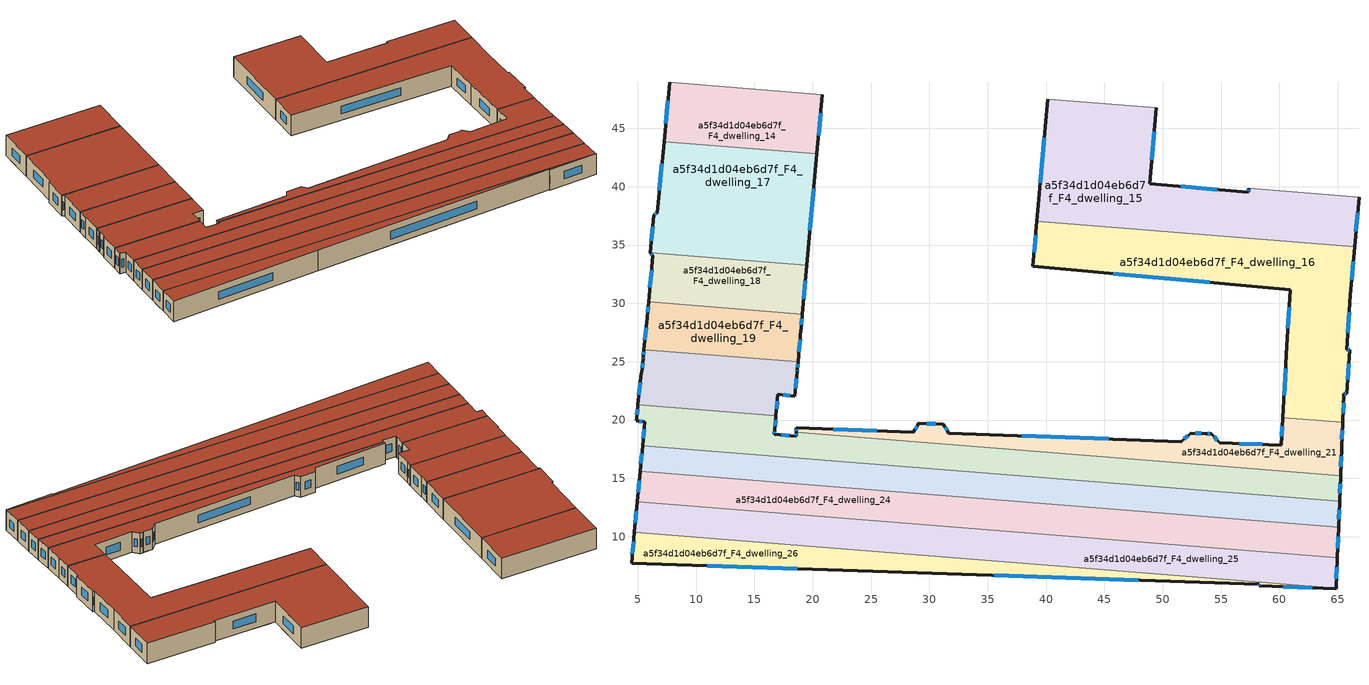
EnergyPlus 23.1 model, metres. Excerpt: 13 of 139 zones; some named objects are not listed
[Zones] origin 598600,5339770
a5f34d1d04eb6d7f_F4_dwelling_14
 floor to a5f34d1d04eb6d7f_F3_dwelling_7 (EU_floor_Construction): 20.63,45.7 20.37,42.81 7.26,43.86 7.54,46.75 z12
 floor to a5f34d1d04eb6d7f_F3_dwelling_6 (EU_floor_Construction): 20.83,47.9 20.63,45.7 7.54,46.75 7.75,48.94 z12
 wall outside (EU_wall_Construction): 7.75,48.94 7.26,43.86 / 20.37,42.81 20.83,47.9 z12:15
 wall to a5f34d1d04eb6d7f_F4_dwelling_13 (EU_wall_Construction): 20.83,47.9 7.75,48.94 z12:15
 wall to a5f34d1d04eb6d7f_F4_dwelling_17 (EU_wall_Construction): 7.26,43.86 20.37,42.81 z12:15
 window (EU_Window_Construction): 7.6,47.35 7.41,45.45 / 20.51,44.4 20.69,46.3 z12.94:14.06
 roof outside (EU_roof_Construction): 20.37,42.81 20.83,47.9 7.75,48.94 7.26,43.86 z15
a5f34d1d04eb6d7f_F4_dwelling_15
 floor to a5f34d1d04eb6d7f_F3_dwelling_22 (EU_floor_Construction): 66.67,37.35 66.44,34.86 39.21,37.04 39.86,44.26 49.17,43.52 48.89,40.25 49.64,40.19 50.03,40.15 53.22,39.88 53.1,38.43 z12
 floor to a5f34d1d04eb6d7f_F3_dwelling_21 (EU_floor_Construction): 66.82,39.09 66.67,37.35 53.78,38.38 53.48,38.4 53.46,38.41 53.1,38.43 53.22,39.88 57.34,39.53 57.37,39.85 z12
 floor to a5f34d1d04eb6d7f_F3_dwelling_19 (EU_floor_Construction): 49.44,46.74 49.17,43.52 39.86,44.26 40.15,47.49 z12
 wall outside (EU_wall_Construction): 57.36,39.85 57.34,39.53 48.89,40.25 49.44,46.74 / 66.44,34.86 66.82,39.09 / 40.15,47.49 39.21,37.04 z12:15
 wall to a5f34d1d04eb6d7f_F4_dwelling_12 (EU_wall_Construction): 49.44,46.74 40.15,47.49 / 66.82,39.09 57.36,39.85 z12:15
 wall to a5f34d1d04eb6d7f_F4_dwelling_16 (EU_wall_Construction): 39.21,37.04 66.44,34.86 z12:15
 window (EU_Window_Construction): 49.06,42.29 49.27,44.71 / 54.69,39.75 51.54,40.02 / 57.36,39.75 57.35,39.63 / 66.56,36.19 66.71,37.76 / 39.86,44.21 39.51,40.32 z12.94:14.06
 roof outside (EU_roof_Construction): 66.44,34.86 66.82,39.09 57.36,39.85 57.34,39.53 48.89,40.25 49.44,46.74 40.15,47.49 39.21,37.04 z15
a5f34d1d04eb6d7f_F4_dwelling_16
 floor to a5f34d1d04eb6d7f_F3_dwelling_23 (EU_floor_Construction): 66.42,34.63 66.07,30.71 65.77,26.03 66.01,26.01 66,25.81 60.64,26.23 60.65,26.33 60.93,31.17 38.86,33.16 39.19,36.81 z12
 floor to a5f34d1d04eb6d7f_F3_dwelling_22 (EU_floor_Construction): 66.44,34.86 66.42,34.63 39.19,36.81 39.21,37.04 z12
 floor to a5f34d1d04eb6d7f_F3_dwelling_24 (EU_floor_Construction): 66,25.81 65.79,22.26 65.54,22.26 65.43,19.8 60.3,20.21 60.64,26.23 z12
 wall outside (EU_wall_Construction): 39.21,37.04 38.86,33.16 60.93,31.17 60.65,26.33 60.3,20.21 / 65.43,19.8 65.54,22.26 65.79,22.26 66.01,26.01 65.77,26.03 66.07,30.71 66.44,34.86 z12:15
 wall to a5f34d1d04eb6d7f_F4_dwelling_21 (EU_wall_Construction): 60.3,20.21 65.43,19.8 z12:15
 window (EU_Window_Construction): 60.84,29.65 60.74,27.85 / 45.78,32.54 54.01,31.79 / 39.1,35.83 38.97,34.38 / 66.19,32.01 66.33,33.56 / 65.87,27.5 65.98,29.24 / 65.94,26.02 65.85,26.02 / 65.86,23.43 65.94,24.83 / 65.62,22.26 65.71,22.26 / 65.46,20.57 65.5,21.49 / 60.54,24.41 60.41,22.13 z12.94:14.06
 roof outside (EU_roof_Construction): 65.43,19.8 65.54,22.26 65.79,22.26 66.01,26.01 65.77,26.03 66.07,30.71 66.44,34.86 39.21,37.04 38.86,33.16 60.93,31.17 60.65,26.33 60.3,20.21 z15
a5f34d1d04eb6d7f_F4_dwelling_17
 floor to a5f34d1d04eb6d7f_F3_dwelling_8 (EU_floor_Construction): 19.93,37.99 19.5,33.25 6.07,34.33 6.06,34.34 6.37,37.57 6.68,37.78 6.8,39.04 z12
 floor to a5f34d1d04eb6d7f_F3_dwelling_7 (EU_floor_Construction): 20.37,42.81 19.93,37.99 6.8,39.04 7.26,43.86 z12
 wall outside (EU_wall_Construction): 7.26,43.86 6.68,37.78 6.37,37.57 6.06,34.34 6.07,34.33 / 19.5,33.25 20.37,42.81 z12:15
 wall to a5f34d1d04eb6d7f_F4_dwelling_18 (EU_wall_Construction): 6.07,34.33 19.5,33.25 z12:15
 window (EU_Window_Construction): 6.27,36.55 6.16,35.35 / 6.58,37.71 6.47,37.63 / 7.08,41.95 6.86,39.69 / 19.77,36.25 20.09,39.81 z12.94:14.06
 roof outside (EU_roof_Construction): 19.5,33.25 20.37,42.81 7.26,43.86 6.68,37.78 6.37,37.57 6.06,34.34 6.07,34.33 z15
a5f34d1d04eb6d7f_F4_dwelling_18
 floor to a5f34d1d04eb6d7f_F3_dwelling_9 (EU_floor_Construction): 19.23,30.37 19.12,29.07 5.93,30.13 6.06,31.43 z12
 floor to a5f34d1d04eb6d7f_F3_dwelling_8 (EU_floor_Construction): 19.5,33.25 19.23,30.37 6.06,31.43 6.31,34.07 6.07,34.33 z12
 wall outside (EU_wall_Construction): 6.07,34.33 6.31,34.07 5.93,30.13 / 19.12,29.07 19.5,33.25 z12:15
 wall to a5f34d1d04eb6d7f_F4_dwelling_19 (EU_wall_Construction): 5.93,30.13 19.12,29.07 z12:15
 window (EU_Window_Construction): 6.15,34.25 6.23,34.15 / 19.24,30.38 19.38,31.94 / 6.19,32.84 6.05,31.36 z12.94:14.06
 roof outside (EU_roof_Construction): 19.12,29.07 19.5,33.25 6.07,34.33 6.31,34.07 5.93,30.13 z15
a5f34d1d04eb6d7f_F4_dwelling_19
 floor to a5f34d1d04eb6d7f_F3_dwelling_9 (EU_floor_Construction): 19.12,29.07 19,27.76 18.99,27.73 18.74,24.98 5.54,26.04 5.8,28.79 5.81,28.83 5.93,30.13 z12
 wall outside (EU_wall_Construction): 5.93,30.13 5.81,28.83 5.8,28.79 5.54,26.04 / 18.74,24.98 18.99,27.73 19,27.78 19.12,29.07 z12:15
 wall to a5f34d1d04eb6d7f_F4_dwelling_20 (EU_wall_Construction): 5.54,26.04 18.74,24.98 z12:15
 window (EU_Window_Construction): 5.89,29.72 5.85,29.24 / 19.04,28.18 19.08,28.67 / 18.82,25.84 18.92,26.87 / 5.72,27.92 5.62,26.9 z12.94:14.06
 roof outside (EU_roof_Construction): 18.74,24.98 18.99,27.73 19,27.78 19.12,29.07 5.93,30.13 5.81,28.83 5.8,28.79 5.54,26.04 z15
a5f34d1d04eb6d7f_F4_dwelling_20
 floor to a5f34d1d04eb6d7f_F3_dwelling_10 (EU_floor_Construction): 18.43,22.72 18.54,22.71 18.48,22.05 18.37,22.07 18.31,22.07 18.21,22.08 17.03,22.19 16.85,20.38 5.02,21.32 5.26,23.77 z12
 floor to a5f34d1d04eb6d7f_F3_dwelling_9 (EU_floor_Construction): 18.74,24.98 18.68,24.33 18.67,24.18 18.54,22.71 5.26,23.77 5.29,24.07 5.36,24.1 5.47,25.24 5.48,25.39 5.54,26.04 z12
 wall outside (EU_wall_Construction): 5.54,26.04 5.48,25.39 5.47,25.24 5.36,24.1 5.29,24.07 5.02,21.32 / 16.85,20.38 17.03,22.19 18.48,22.05 18.67,24.18 18.68,24.33 18.74,24.98 z12:15
 wall to a5f34d1d04eb6d7f_F4_dwelling_22 (EU_wall_Construction): 5.02,21.32 16.85,20.38 z12:15
 window (EU_Window_Construction): 5.43,24.88 5.39,24.46 / 5.48,25.34 5.47,25.29 / 5.52,25.83 5.5,25.59 / 18.7,24.53 18.72,24.78 / 18.67,24.23 18.68,24.28 / 18.54,22.72 18.61,23.52 / 17.48,22.15 18.02,22.1 / 16.91,20.95 16.97,21.62 / 5.21,23.21 5.11,22.19 z12.94:14.06
 roof outside (EU_roof_Construction): 18.48,22.05 18.67,24.18 18.68,24.33 18.74,24.98 5.54,26.04 5.48,25.39 5.47,25.24 5.36,24.1 5.29,24.07 5.02,21.32 16.85,20.38 17.03,22.19 z15
a5f34d1d04eb6d7f_F4_dwelling_21
 floor to a5f34d1d04eb6d7f_F3_dwelling_24 (EU_floor_Construction): 65.43,19.8 65.34,17.66 65.24,15.21 49.79,16.45 52.39,18.88 54.19,18.82 54.21,18.79 54.89,18.04 60.17,17.85 60.3,20.21 z12
 floor to a5f34d1d04eb6d7f_F3_dwelling_11 (EU_floor_Construction): 35.51,18.73 35.42,17.6 18.59,18.95 18.6,19.34 28.64,18.97 29.11,19.71 31.21,19.64 31.67,18.86 z12
 floor to a5f34d1d04eb6d7f_F3_dwelling_25 (EU_floor_Construction): 51.61,18.15 49.79,16.45 35.42,17.6 35.51,18.73 z12
 wall outside (EU_wall_Construction): 60.3,20.21 60.17,17.85 54.89,18.04 54.21,18.79 54.19,18.82 53.74,18.83 53.7,18.83 52.39,18.88 51.61,18.15 31.67,18.86 31.21,19.64 29.11,19.71 28.64,18.97 18.6,19.34 18.59,18.95 / 65.24,15.21 65.34,17.66 65.43,19.8 z12:15
 wall to a5f34d1d04eb6d7f_F4_dwelling_22 (EU_wall_Construction): 18.59,18.95 65.24,15.21 z12:15
 window (EU_Window_Construction): 28.96,19.48 28.79,19.2 / 30.55,19.66 29.76,19.69 / 31.53,19.11 31.35,19.39 / 45.36,18.37 37.92,18.64 / 52.14,18.65 51.85,18.38 / 53.29,18.85 52.8,18.86 / 54.05,18.82 53.88,18.83 / 54.68,18.27 54.42,18.55 / 58.51,17.91 56.55,17.98 / 60.26,19.47 60.21,18.59 / 65.37,18.33 65.4,19.13 / 65.27,15.98 65.31,16.89 / 18.6,19.22 18.59,19.07 / 25.49,19.09 21.75,19.22 z12.94:14.06
 roof outside (EU_roof_Construction): 65.24,15.21 65.34,17.66 65.43,19.8 60.3,20.21 60.17,17.85 54.89,18.04 54.21,18.79 54.19,18.82 53.74,18.83 53.7,18.83 52.39,18.88 51.61,18.15 31.67,18.86 31.21,19.64 29.11,19.71 28.64,18.97 18.6,19.34 18.59,18.95 z15
a5f34d1d04eb6d7f_F4_dwelling_22
 floor to a5f34d1d04eb6d7f_F3_dwelling_10 (EU_floor_Construction): 16.85,20.38 16.7,18.78 17.33,18.73 17.75,18.68 17.65,17.61 5.5,18.58 5.62,19.83 4.89,19.95 5.02,21.32 z12
 floor to a5f34d1d04eb6d7f_F3_dwelling_25 (EU_floor_Construction): 65.24,15.11 65.15,13.02 35.25,15.41 35.42,17.6 49.79,16.45 49.69,16.36 z12
 floor to a5f34d1d04eb6d7f_F3_dwelling_24 (EU_floor_Construction): 65.24,15.21 65.24,15.11 49.69,16.36 49.79,16.45 z12
 floor to a5f34d1d04eb6d7f_F3_dwelling_11 (EU_floor_Construction): 35.42,17.6 35.25,15.41 5.43,17.8 5.5,18.58 17.65,17.61 17.75,18.68 17.83,18.68 18.58,18.61 18.59,18.95 z12
 wall outside (EU_wall_Construction): 18.59,18.95 18.58,18.61 16.7,18.78 16.73,19.1 16.85,20.38 / 65.16,13.02 65.24,15.21 / 5.02,21.32 4.9,20.04 4.89,19.95 5.62,19.83 5.43,17.8 z12:15
 wall to a5f34d1d04eb6d7f_F4_dwelling_23 (EU_wall_Construction): 5.43,17.8 65.16,13.02 z12:15
 window (EU_Window_Construction): 18.59,18.84 18.58,18.71 / 65.18,13.71 65.21,14.52 / 5.56,19.2 5.49,18.44 / 5.12,19.91 5.39,19.87 / 4.99,20.92 4.94,20.45 / 16.77,19.5 16.82,19.98 / 16.71,18.88 16.72,19 / 17.99,18.66 17.29,18.73 z12.94:14.06
 roof outside (EU_roof_Construction): 65.16,13.02 65.24,15.21 18.59,18.95 18.58,18.61 16.7,18.78 16.73,19.1 16.85,20.38 5.02,21.32 4.9,20.04 4.89,19.95 5.62,19.83 5.43,17.8 z15
a5f34d1d04eb6d7f_F4_dwelling_23
 floor to a5f34d1d04eb6d7f_F3_dwelling_11 (EU_floor_Construction): 35.25,15.41 35.1,13.59 5.26,15.98 5.43,17.8 z12
 floor to a5f34d1d04eb6d7f_F3_dwelling_26 (EU_floor_Construction): 65.1,11.71 65.07,10.82 35.07,13.22 35.14,14.11 z12
 floor to a5f34d1d04eb6d7f_F3_dwelling_25 (EU_floor_Construction): 65.15,13.02 65.1,11.71 35.14,14.11 35.25,15.41 z12
 floor to a5f34d1d04eb6d7f_F3_dwelling_12 (EU_floor_Construction): 35.1,13.6 35.07,13.22 5.22,15.61 5.26,15.98 z12
 wall outside (EU_wall_Construction): 65.07,10.82 65.16,13.02 / 5.43,17.8 5.22,15.61 z12:15
 wall to a5f34d1d04eb6d7f_F4_dwelling_24 (EU_wall_Construction): 5.22,15.61 65.07,10.82 z12:15
 window (EU_Window_Construction): 65.1,11.51 65.13,12.33 / 5.36,17.11 5.28,16.3 z12.94:14.06
 roof outside (EU_roof_Construction): 65.07,10.82 65.16,13.02 5.43,17.8 5.22,15.61 z15
a5f34d1d04eb6d7f_F4_dwelling_24
 floor to a5f34d1d04eb6d7f_F3_dwelling_12 (EU_floor_Construction): 35.07,13.22 34.86,10.61 4.97,13 5.22,15.61 z12
 floor to a5f34d1d04eb6d7f_F3_dwelling_27 (EU_floor_Construction): 64.97,8.33 64.97,8.2 34.86,10.61 34.87,10.74 z12
 floor to a5f34d1d04eb6d7f_F3_dwelling_26 (EU_floor_Construction): 65.07,10.82 64.97,8.33 34.87,10.74 35.07,13.22 z12
 wall outside (EU_wall_Construction): 64.97,8.2 65.07,10.82 / 5.22,15.61 4.97,13 z12:15
 wall to a5f34d1d04eb6d7f_F4_dwelling_25 (EU_wall_Construction): 4.97,13 64.97,8.2 z12:15
 window (EU_Window_Construction): 65,9.02 65.04,10 / 5.14,14.79 5.05,13.82 z12.94:14.06
 roof outside (EU_roof_Construction): 64.97,8.2 65.07,10.82 5.22,15.61 4.97,13 z15
a5f34d1d04eb6d7f_F4_dwelling_25
 floor to a5f34d1d04eb6d7f_F3_dwelling_27 (EU_floor_Construction): 64.97,8.2 64.86,5.57 34.65,7.99 34.86,10.61 z12
 floor to a5f34d1d04eb6d7f_F3_dwelling_13 (EU_floor_Construction): 34.77,9.41 34.65,7.99 4.72,10.38 4.86,11.8 z12
 floor to a5f34d1d04eb6d7f_F3_dwelling_12 (EU_floor_Construction): 34.86,10.61 34.77,9.41 4.86,11.8 4.97,13 z12
 wall outside (EU_wall_Construction): 64.86,5.57 64.97,8.2 / 4.97,13 4.72,10.38 z12:15
 wall to a5f34d1d04eb6d7f_F4_dwelling_26 (EU_wall_Construction): 4.72,10.38 64.86,5.57 z12:15
 window (EU_Window_Construction): 64.9,6.39 64.93,7.38 / 4.89,12.18 4.8,11.2 z12.94:14.06
 roof outside (EU_roof_Construction): 64.86,5.57 64.97,8.2 4.97,13 4.72,10.38 z15
a5f34d1d04eb6d7f_F4_dwelling_26
 floor to a5f34d1d04eb6d7f_F3_dwelling_13 (EU_floor_Construction): 34.65,7.99 34.55,6.73 25.16,7.05 4.47,7.71 4.72,10.38 z12
 floor to a5f34d1d04eb6d7f_F3_dwelling_27 (EU_floor_Construction): 64.86,5.57 64.86,5.54 58.29,5.79 58.29,5.91 34.55,6.73 34.65,7.99 z12
 wall outside (EU_wall_Construction): 4.72,10.38 4.47,7.71 25.16,7.05 58.29,5.91 58.29,5.79 64.86,5.54 64.86,5.57 z12:15
 window (EU_Window_Construction): 35.54,6.69 47.91,6.27 / 10.96,7.5 18.67,7.26 / 4.64,9.55 4.55,8.55 / 60.35,5.71 62.8,5.62 / 58.29,5.87 58.29,5.83 z12.94:14.06
 roof outside (EU_roof_Construction): 64.86,5.54 64.86,5.57 4.72,10.38 4.47,7.71 25.16,7.05 58.29,5.91 58.29,5.79 z15
[Building]
EU S2 Campaign: North Axis=0; Terrain=City; Solar Distribution=FullExterior
[Site:Location]
Vienna: Latitude=48; Longitude=16.5; Time Zone=1; Elevation=183
[SizingPeriod:WeatherFileDays]
AnnualSizingPeriod: Begin Month=1; Begin Day of Month=1; End Month=12; End Day of Month=31; Day of Week for Start Day=Monday; Use Weather File Daylight Saving Period=No; Use Weather File Rain and Snow Indicators=No
[MATERIAL]
EU_InternalMass_Material: Roughness=MediumRough; Thickness=0.1; Conductivity=1; Density=1800; Specific Heat=900; Thermal Absorptance=0.9; Solar Absorptance=0.7; Visible Absorptance=0.7
[MATERIAL:NOMASS] Roughness=MediumRough; Thermal Absorptance=0.9; Solar Absorptance=0.7; Visible Absorptance=0.7
Name | Thermal Resistance
EU_wall_NoMass | 0.914258
EU_roof_NoMass | 0.954009
EU_floor_NoMass | 1.09711
[WINDOWMATERIAL:SIMPLEGLAZINGSYSTEM]
EU_Window_SimpleGlazing: UFactor=2.09642; Solar Heat Gain Coefficient=0.65; Visible Transmittance=0.65
[CONSTRUCTION]
EU_wall_Construction: EU_wall_NoMass
EU_roof_Construction: EU_roof_NoMass
EU_floor_Construction: EU_floor_NoMass
EU_Window_Construction: EU_Window_SimpleGlazing
EU_InternalMass_Construction: EU_InternalMass_Material
[ZONE] Type=1; Multiplier=1; Ceiling Height=autocalculate; Floor Area=autocalculate; Part of Total Floor Area=Yes
Name | Volume
a5f34d1d04eb6d7f_F4_dwelling_14 | 201.327
a5f34d1d04eb6d7f_F4_dwelling_15 | 515.076
a5f34d1d04eb6d7f_F4_dwelling_16 | 502.206
a5f34d1d04eb6d7f_F4_dwelling_17 | 382.117
a5f34d1d04eb6d7f_F4_dwelling_18 | 166.378
a5f34d1d04eb6d7f_F4_dwelling_19 | 163.285
a5f34d1d04eb6d7f_F4_dwelling_20 | 180.97
a5f34d1d04eb6d7f_F4_dwelling_21 | 245.208
a5f34d1d04eb6d7f_F4_dwelling_22 | 438.788
a5f34d1d04eb6d7f_F4_dwelling_23 | 395.183
a5f34d1d04eb6d7f_F4_dwelling_24 | 472.236
a5f34d1d04eb6d7f_F4_dwelling_25 | 475.837
a5f34d1d04eb6d7f_F4_dwelling_26 | 231.865
[INTERNALMASS] Construction=EU_InternalMass_Construction
Name | Zone or ZoneList | Surface Area
a5f34d1d04eb6d7f_F4_dwelling_14_EU_InternalMass | a5f34d1d04eb6d7f_F4_dwelling_14 | 67.1098
a5f34d1d04eb6d7f_F4_dwelling_15_EU_InternalMass | a5f34d1d04eb6d7f_F4_dwelling_15 | 171.679
a5f34d1d04eb6d7f_F4_dwelling_16_EU_InternalMass | a5f34d1d04eb6d7f_F4_dwelling_16 | 167.424
a5f34d1d04eb6d7f_F4_dwelling_17_EU_InternalMass | a5f34d1d04eb6d7f_F4_dwelling_17 | 127.374
a5f34d1d04eb6d7f_F4_dwelling_18_EU_InternalMass | a5f34d1d04eb6d7f_F4_dwelling_18 | 55.459
a5f34d1d04eb6d7f_F4_dwelling_19_EU_InternalMass | a5f34d1d04eb6d7f_F4_dwelling_19 | 54.425
a5f34d1d04eb6d7f_F4_dwelling_20_EU_InternalMass | a5f34d1d04eb6d7f_F4_dwelling_20 | 60.325
a5f34d1d04eb6d7f_F4_dwelling_21_EU_InternalMass | a5f34d1d04eb6d7f_F4_dwelling_21 | 81.7361
a5f34d1d04eb6d7f_F4_dwelling_22_EU_InternalMass | a5f34d1d04eb6d7f_F4_dwelling_22 | 146.266
a5f34d1d04eb6d7f_F4_dwelling_23_EU_InternalMass | a5f34d1d04eb6d7f_F4_dwelling_23 | 131.728
a5f34d1d04eb6d7f_F4_dwelling_24_EU_InternalMass | a5f34d1d04eb6d7f_F4_dwelling_24 | 157.412
a5f34d1d04eb6d7f_F4_dwelling_25_EU_InternalMass | a5f34d1d04eb6d7f_F4_dwelling_25 | 158.612
a5f34d1d04eb6d7f_F4_dwelling_26_EU_InternalMass | a5f34d1d04eb6d7f_F4_dwelling_26 | 77.2882
[OTHEREQUIPMENT] Fuel Type=Electricity; Design Level Calculation Method=Watts/Area; Power per Zone Floor Area=1; Fraction Latent=0; Fraction Radiant=0; Fraction Lost=0; Carbon Dioxide Generation Rate=0; EndUse Subcategory=EU_Step8_InternalGains
Name | Zone or ZoneList or Space or SpaceList | Schedule
EU_Step8_InternalGain_a5f34d1d04eb6d7f_F4_dwelling_14_f000 | a5f34d1d04eb6d7f_F4_dwelling_14 | EU_Step8_GainSchedule_a5f34d1d04eb6d7f_F4_dwelling_14_f000
EU_Step8_InternalGain_a5f34d1d04eb6d7f_F4_dwelling_15_f000 | a5f34d1d04eb6d7f_F4_dwelling_15 | EU_Step8_GainSchedule_a5f34d1d04eb6d7f_F4_dwelling_15_f000
EU_Step8_InternalGain_a5f34d1d04eb6d7f_F4_dwelling_16_f000 | a5f34d1d04eb6d7f_F4_dwelling_16 | EU_Step8_GainSchedule_a5f34d1d04eb6d7f_F4_dwelling_16_f000
EU_Step8_InternalGain_a5f34d1d04eb6d7f_F4_dwelling_17_f000 | a5f34d1d04eb6d7f_F4_dwelling_17 | EU_Step8_GainSchedule_a5f34d1d04eb6d7f_F4_dwelling_17_f000
EU_Step8_InternalGain_a5f34d1d04eb6d7f_F4_dwelling_18_f000 | a5f34d1d04eb6d7f_F4_dwelling_18 | EU_Step8_GainSchedule_a5f34d1d04eb6d7f_F4_dwelling_18_f000
EU_Step8_InternalGain_a5f34d1d04eb6d7f_F4_dwelling_19_f000 | a5f34d1d04eb6d7f_F4_dwelling_19 | EU_Step8_GainSchedule_a5f34d1d04eb6d7f_F4_dwelling_19_f000
EU_Step8_InternalGain_a5f34d1d04eb6d7f_F4_dwelling_20_f000 | a5f34d1d04eb6d7f_F4_dwelling_20 | EU_Step8_GainSchedule_a5f34d1d04eb6d7f_F4_dwelling_20_f000
EU_Step8_InternalGain_a5f34d1d04eb6d7f_F4_dwelling_21_f000 | a5f34d1d04eb6d7f_F4_dwelling_21 | EU_Step8_GainSchedule_a5f34d1d04eb6d7f_F4_dwelling_21_f000
EU_Step8_InternalGain_a5f34d1d04eb6d7f_F4_dwelling_22_f000 | a5f34d1d04eb6d7f_F4_dwelling_22 | EU_Step8_GainSchedule_a5f34d1d04eb6d7f_F4_dwelling_22_f000
EU_Step8_InternalGain_a5f34d1d04eb6d7f_F4_dwelling_23_f000 | a5f34d1d04eb6d7f_F4_dwelling_23 | EU_Step8_GainSchedule_a5f34d1d04eb6d7f_F4_dwelling_23_f000
EU_Step8_InternalGain_a5f34d1d04eb6d7f_F4_dwelling_24_f000 | a5f34d1d04eb6d7f_F4_dwelling_24 | EU_Step8_GainSchedule_a5f34d1d04eb6d7f_F4_dwelling_24_f000
EU_Step8_InternalGain_a5f34d1d04eb6d7f_F4_dwelling_25_f000 | a5f34d1d04eb6d7f_F4_dwelling_25 | EU_Step8_GainSchedule_a5f34d1d04eb6d7f_F4_dwelling_25_f000
EU_Step8_InternalGain_a5f34d1d04eb6d7f_F4_dwelling_26_f000 | a5f34d1d04eb6d7f_F4_dwelling_26 | EU_Step8_GainSchedule_a5f34d1d04eb6d7f_F4_dwelling_26_f000
[ZONEVENTILATION:DESIGNFLOWRATE] Schedule=EU_AlwaysOn; Design Flow Rate Calculation Method=AirChanges/Hour; Air Changes per Hour=0.546891; Ventilation Type=Natural; Fan Pressure Rise=0; Fan Total Efficiency=1; Constant Term Coefficient=1; Temperature Term Coefficient=0; Velocity Term Coefficient=0; Velocity Squared Term Coefficient=0; Minimum Indoor Temperature=-100; Maximum Indoor Temperature=100; Delta Temperature=-100; Minimum Outdoor Temperature=-100; Maximum Outdoor Temperature=100; Maximum Wind Speed=40
Name | Zone or ZoneList or Space or SpaceList
EU_ConstantAir_a5f34d1d04eb6d7f_F4_dwelling_14 | a5f34d1d04eb6d7f_F4_dwelling_14
EU_ConstantAir_a5f34d1d04eb6d7f_F4_dwelling_15 | a5f34d1d04eb6d7f_F4_dwelling_15
EU_ConstantAir_a5f34d1d04eb6d7f_F4_dwelling_16 | a5f34d1d04eb6d7f_F4_dwelling_16
EU_ConstantAir_a5f34d1d04eb6d7f_F4_dwelling_17 | a5f34d1d04eb6d7f_F4_dwelling_17
EU_ConstantAir_a5f34d1d04eb6d7f_F4_dwelling_18 | a5f34d1d04eb6d7f_F4_dwelling_18
EU_ConstantAir_a5f34d1d04eb6d7f_F4_dwelling_19 | a5f34d1d04eb6d7f_F4_dwelling_19
EU_ConstantAir_a5f34d1d04eb6d7f_F4_dwelling_20 | a5f34d1d04eb6d7f_F4_dwelling_20
EU_ConstantAir_a5f34d1d04eb6d7f_F4_dwelling_21 | a5f34d1d04eb6d7f_F4_dwelling_21
EU_ConstantAir_a5f34d1d04eb6d7f_F4_dwelling_22 | a5f34d1d04eb6d7f_F4_dwelling_22
EU_ConstantAir_a5f34d1d04eb6d7f_F4_dwelling_23 | a5f34d1d04eb6d7f_F4_dwelling_23
EU_ConstantAir_a5f34d1d04eb6d7f_F4_dwelling_24 | a5f34d1d04eb6d7f_F4_dwelling_24
EU_ConstantAir_a5f34d1d04eb6d7f_F4_dwelling_25 | a5f34d1d04eb6d7f_F4_dwelling_25
EU_ConstantAir_a5f34d1d04eb6d7f_F4_dwelling_26 | a5f34d1d04eb6d7f_F4_dwelling_26
[HVACTEMPLATE:ZONE:IDEALLOADSAIRSYSTEM] System Availability Schedule=EU_AlwaysOn; Maximum Heating Supply Air Temperature=50; Minimum Cooling Supply Air Temperature=13; Maximum Heating Supply Air Humidity Ratio=0.0156; Minimum Cooling Supply Air Humidity Ratio=0.0077; Heating Limit=NoLimit; Cooling Limit=NoLimit; Heating Availability Schedule=EU_AlwaysOn; Cooling Availability Schedule=EU_CoolingOff; Dehumidification Control Type=ConstantSensibleHeatRatio; Cooling Sensible Heat Ratio=0.7; Dehumidification Setpoint=60; Humidification Control Type=None; Humidification Setpoint=30; Outdoor Air Method=None; Outdoor Air Flow Rate per Person=0.00944; Outdoor Air Flow Rate per Zone Floor Area=0; Outdoor Air Flow Rate per Zone=0; Demand Controlled Ventilation Type=None; Outdoor Air Economizer Type=NoEconomizer; Heat Recovery Type=None; Sensible Heat Recovery Effectiveness=0.7; Latent Heat Recovery Effectiveness=0.65
Name | Template Thermostat
a5f34d1d04eb6d7f_F4_dwelling_14 | EU_HeatOnly_a5f34d1d04eb6d7f_F4_dwelling_14
a5f34d1d04eb6d7f_F4_dwelling_15 | EU_HeatOnly_a5f34d1d04eb6d7f_F4_dwelling_15
a5f34d1d04eb6d7f_F4_dwelling_16 | EU_HeatOnly_a5f34d1d04eb6d7f_F4_dwelling_16
a5f34d1d04eb6d7f_F4_dwelling_17 | EU_HeatOnly_a5f34d1d04eb6d7f_F4_dwelling_17
a5f34d1d04eb6d7f_F4_dwelling_18 | EU_HeatOnly_a5f34d1d04eb6d7f_F4_dwelling_18
a5f34d1d04eb6d7f_F4_dwelling_19 | EU_HeatOnly_a5f34d1d04eb6d7f_F4_dwelling_19
a5f34d1d04eb6d7f_F4_dwelling_20 | EU_HeatOnly_a5f34d1d04eb6d7f_F4_dwelling_20
a5f34d1d04eb6d7f_F4_dwelling_21 | EU_HeatOnly_a5f34d1d04eb6d7f_F4_dwelling_21
a5f34d1d04eb6d7f_F4_dwelling_22 | EU_HeatOnly_a5f34d1d04eb6d7f_F4_dwelling_22
a5f34d1d04eb6d7f_F4_dwelling_23 | EU_HeatOnly_a5f34d1d04eb6d7f_F4_dwelling_23
a5f34d1d04eb6d7f_F4_dwelling_24 | EU_HeatOnly_a5f34d1d04eb6d7f_F4_dwelling_24
a5f34d1d04eb6d7f_F4_dwelling_25 | EU_HeatOnly_a5f34d1d04eb6d7f_F4_dwelling_25
a5f34d1d04eb6d7f_F4_dwelling_26 | EU_HeatOnly_a5f34d1d04eb6d7f_F4_dwelling_26
[SIZING:ZONE] Zone Cooling Design Supply Air Temperature Input Method=SupplyAirTemperature; Zone Cooling Design Supply Air Temperature=13; Zone Heating Design Supply Air Temperature Input Method=SupplyAirTemperature; Zone Heating Design Supply Air Temperature=50; Zone Cooling Design Supply Air Humidity Ratio=0.008; Zone Heating Design Supply Air Humidity Ratio=0.008; Cooling Design Air Flow Method=DesignDay; Cooling Design Air Flow Rate=0; Cooling Minimum Air Flow per Zone Floor Area=0.000762; Cooling Minimum Air Flow=0; Cooling Minimum Air Flow Fraction=0.2; Heating Design Air Flow Method=DesignDay; Heating Design Air Flow Rate=0; Heating Maximum Air Flow per Zone Floor Area=0.002032; Heating Maximum Air Flow=0.141576; Heating Maximum Air Flow Fraction=0.3; Account for Dedicated Outdoor Air System=No; Dedicated Outdoor Air System Control Strategy=NeutralSupplyAir; Dedicated Outdoor Air Low Setpoint Temperature for Design=autosize; Dedicated Outdoor Air High Setpoint Temperature for Design=autosize; Zone Load Sizing Method=Sensible Load Only No Latent Load; Zone Latent Cooling Design Supply Air Humidity Ratio Input Method=HumidityRatioDifference; Zone Cooling Design Supply Air Humidity Ratio Difference=0.005; Zone Latent Heating Design Supply Air Humidity Ratio Input Method=HumidityRatioDifference; Zone Humidification Design Supply Air Humidity Ratio Difference=0.005
a5f34d1d04eb6d7f_F4_dwelling_14; a5f34d1d04eb6d7f_F4_dwelling_15; a5f34d1d04eb6d7f_F4_dwelling_16; a5f34d1d04eb6d7f_F4_dwelling_17; a5f34d1d04eb6d7f_F4_dwelling_18; a5f34d1d04eb6d7f_F4_dwelling_19; a5f34d1d04eb6d7f_F4_dwelling_20; a5f34d1d04eb6d7f_F4_dwelling_21; a5f34d1d04eb6d7f_F4_dwelling_22; a5f34d1d04eb6d7f_F4_dwelling_23; a5f34d1d04eb6d7f_F4_dwelling_24; a5f34d1d04eb6d7f_F4_dwelling_25; a5f34d1d04eb6d7f_F4_dwelling_26
[SCHEDULE:CONSTANT]
Name | Hourly Value
EU_AlwaysOn | 1
EU_CoolingOff | 0
[SCHEDULE:FILE] Column Number=1; Rows to Skip at Top=0; Number of Hours of Data=8760; Column Separator=Comma; Interpolate to Timestep=No; Minutes per Item=60; Adjust Schedule for Daylight Savings=Yes
Name | File
EU_Step8_GainSchedule_a5f34d1d04eb6d7f_F4_dwelling_14_f000 | ../../schedules/a5f34d1d04eb6d7f/a5f34d1d04eb6d7f_F4_dwelling_14_f000_gain.csv
EU_Step8_GainSchedule_a5f34d1d04eb6d7f_F4_dwelling_15_f000 | ../../schedules/a5f34d1d04eb6d7f/a5f34d1d04eb6d7f_F4_dwelling_15_f000_gain.csv
EU_Step8_GainSchedule_a5f34d1d04eb6d7f_F4_dwelling_16_f000 | ../../schedules/a5f34d1d04eb6d7f/a5f34d1d04eb6d7f_F4_dwelling_16_f000_gain.csv
EU_Step8_GainSchedule_a5f34d1d04eb6d7f_F4_dwelling_17_f000 | ../../schedules/a5f34d1d04eb6d7f/a5f34d1d04eb6d7f_F4_dwelling_17_f000_gain.csv
EU_Step8_GainSchedule_a5f34d1d04eb6d7f_F4_dwelling_18_f000 | ../../schedules/a5f34d1d04eb6d7f/a5f34d1d04eb6d7f_F4_dwelling_18_f000_gain.csv
EU_Step8_GainSchedule_a5f34d1d04eb6d7f_F4_dwelling_19_f000 | ../../schedules/a5f34d1d04eb6d7f/a5f34d1d04eb6d7f_F4_dwelling_19_f000_gain.csv
EU_Step8_GainSchedule_a5f34d1d04eb6d7f_F4_dwelling_20_f000 | ../../schedules/a5f34d1d04eb6d7f/a5f34d1d04eb6d7f_F4_dwelling_20_f000_gain.csv
EU_Step8_GainSchedule_a5f34d1d04eb6d7f_F4_dwelling_21_f000 | ../../schedules/a5f34d1d04eb6d7f/a5f34d1d04eb6d7f_F4_dwelling_21_f000_gain.csv
EU_Step8_GainSchedule_a5f34d1d04eb6d7f_F4_dwelling_22_f000 | ../../schedules/a5f34d1d04eb6d7f/a5f34d1d04eb6d7f_F4_dwelling_22_f000_gain.csv
EU_Step8_GainSchedule_a5f34d1d04eb6d7f_F4_dwelling_23_f000 | ../../schedules/a5f34d1d04eb6d7f/a5f34d1d04eb6d7f_F4_dwelling_23_f000_gain.csv
EU_Step8_GainSchedule_a5f34d1d04eb6d7f_F4_dwelling_24_f000 | ../../schedules/a5f34d1d04eb6d7f/a5f34d1d04eb6d7f_F4_dwelling_24_f000_gain.csv
EU_Step8_GainSchedule_a5f34d1d04eb6d7f_F4_dwelling_25_f000 | ../../schedules/a5f34d1d04eb6d7f/a5f34d1d04eb6d7f_F4_dwelling_25_f000_gain.csv
EU_Step8_GainSchedule_a5f34d1d04eb6d7f_F4_dwelling_26_f000 | ../../schedules/a5f34d1d04eb6d7f/a5f34d1d04eb6d7f_F4_dwelling_26_f000_gain.csv
